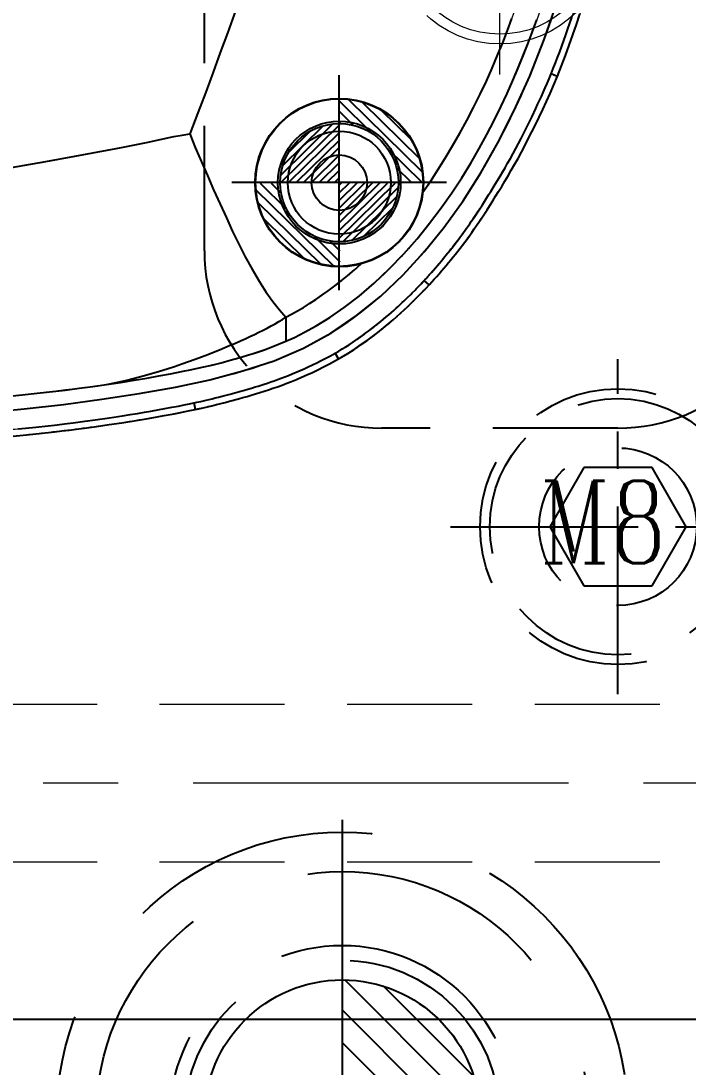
# Model space of a CAD drawing. Header units: inches. Extents: x 133169 to 134399, y -43543 to -42673.
# Drawn here: x 133841.5 to 133875.4, y -43062.7 to -43009.6 of the extents above; entities that cross this region are included whole.
import ezdxf

# ---------------------------------------------------------------- set-up
doc = ezdxf.new("R2010")
doc.units = ezdxf.units.IN
doc.header["$LTSCALE"] = 2
doc.header["$MEASUREMENT"] = 0
doc.header["$PDMODE"] = 3
doc.header["$PDSIZE"] = 0.3125
for name, pattern in [('ACAD_ISO02W100', [15, 12, -3]), ('CENTER', [50.8, 31.75, -6.35, 6.35, -6.35]), ('CENTER2', [1.125, 0.75, -0.125, 0.125, -0.125]), ('HIDDEN', [9.525, 6.35, -3.175])]:
    doc.linetypes.add(name, pattern=pattern)
doc.layers.get('0').update_dxf_attribs({"linetype": 'CONTINUOUS'})
doc.layers.get('Defpoints').update_dxf_attribs({"linetype": 'CONTINUOUS'})
for name, color, linetype in [('CAV-COR', 1, 'CONTINUOUS'), ('Layer3', 3, 'CONTINUOUS'), ('PIN', 4, 'CONTINUOUS'), ('SCREW', 52, 'HIDDEN'), ('SP', 3, 'CONTINUOUS'), ('SPRING', 160, 'CONTINUOUS'), ('壓塊', 137, 'CONTINUOUS')]:
    doc.layers.add(name, color=color, linetype=linetype)
for name, color, linetype, lineweight in [('dim', 3, 'CONTINUOUS', 15), ('PRODUCT', 1, 'CONTINUOUS', 15), ('WR', 122, 'HIDDEN', 18), ('螺絲', 42, 'ACAD_ISO02W100', 15)]:
    doc.layers.add(name, color=color, linetype=linetype, lineweight=lineweight)
doc.styles.add('ROMANC', font='romanc', dxfattribs={"width": 0.6, "height": 1})
doc.styles.get("Standard").update_dxf_attribs({"font": 'txt.shx', "width": 0.67})
doc.dimstyles.new('2.00', dxfattribs={"dimtxt": 4.5, "dimasz": 3.5, "dimexe": 0.666, "dimexo": 0.626, "dimgap": 1, "dimtad": 0, "dimzin": 0, "dimdsep": 46, "dimtxsty": 'Standard', "dimcen": 0.09, "dimclrd": 3, "dimclre": 3, "dimclrt": 7, "dimazin": 0, "dimtfac": 1, "dimtofl": 0, "dimtmove": 0, "dimatfit": 0, "dimfxl": 0, "dimtolj": 1, "dimtzin": 0, "dimarcsym": 0})

# ---------------------------------------------------------------- blocks, each defined once
blk = doc.blocks.new('*D33483')
at = {"layer": 'Defpoints', "color": 0}
for p in [(133896.864, -43042.306), (133746.864, -43046.306), (133896.864, -43126.979)]:
    blk.add_point(p, dxfattribs=at)
at = {"layer": 'dim', "color": 3, "linetype": 'ByBlock', "lineweight": -2}
for p, q in [((133896.864, -43042.932), (133896.864, -43127.645)), ((133746.864, -43046.932), (133746.864, -43127.645)), ((133750.364, -43126.979), (133814.583, -43126.979)), ((133893.364, -43126.979), (133829.145, -43126.979))]:
    blk.add_line(p, q, dxfattribs=at)
at = {"layer": 'dim', "color": 3, "linetype": 'ByBlock'}
for points in [[(133750.364, -43126.395), (133750.364, -43127.562), (133746.864, -43126.979)], [(133893.364, -43127.562), (133893.364, -43126.395), (133896.864, -43126.979)]]:
    blk.add_solid(points, dxfattribs=at)
at = {"layer": 'dim', "color": 7, "linetype": 'ByBlock', "insert": (133821.864, -43126.979), "char_height": 4.5, "attachment_point": 5}
blk.add_mtext('\\A1;150.00', dxfattribs=at)
blk = doc.blocks.new('20100612.093536')
at = {"layer": 'PIN', "linetype": 'Continuous'}
h = blk.add_hatch(dxfattribs=at)
h.set_pattern_fill('ANSI31', color=256, scale=9.333333, angle=90, style=0)
h.set_pattern_definition([(135, (239.4957, -16.613), (-0.824958, -0.824958), [])])
h.paths.add_polyline_path([(0, 0), (-7, 0, 0.414214), (0, -7)])
h.paths.add_polyline_path([(0, 7), (0, 0), (7, 0, 0.414214)])
at = {"layer": 'PIN', "linetype": 'CENTER2'}
for p, q in [((0, -9), (0, 9)), ((-9, 0), (9, 0))]:
    blk.add_line(p, q, dxfattribs=at)
at = {"layer": 'PIN', "linetype": 'Continuous'}
blk.add_circle((0, 0), 7, dxfattribs=at)
at = {"layer": 'SPRING', "linetype": 'CENTER'}
for p, q in [((0, -15.128), (0, 15.128)), ((-15.128, 0), (15.128, 0))]:
    blk.add_line(p, q, dxfattribs=at)
at = {"layer": 'SPRING', "linetype": 'HIDDEN'}
for radius in [14.5, 12.5, 8.75, 8.75, 8]:
    blk.add_circle((0, 0), radius, dxfattribs=at)
for centre, start, end in [((-10.625, 0), 0, 180), ((10.625, 0), 180, 0)]:
    blk.add_arc(centre, 1.875, start, end, dxfattribs=at)
blk = doc.blocks.new('20160723.115749')
at = {"layer": 'SCREW', "linetype": 'CENTER', "ltscale": 0.15}
for p, q in [((0, -8.5), (0, 8.5)), ((-8.5, 0), (8.5, 0))]:
    blk.add_line(p, q, dxfattribs=at)
at = {"layer": 'SCREW', "ltscale": 0.5}
blk.add_lwpolyline([(-1.732, 3), (-3.464, 0), (-1.732, -3), (1.732, -3), (3.464, 0), (1.732, 3)], close=True, dxfattribs=at)
for radius in [7, 6.5, 4]:
    blk.add_circle((0, 0), radius, dxfattribs=at)
at = {"layer": 'Layer3', "style": 'ROMANC', "width": 0.8}
blk.add_text('M8', height=4.1865, dxfattribs=at).set_placement((-3.976, -1.858))
blk = doc.blocks.new('20160812.091803')
at = {"layer": 'PRODUCT', "linetype": 'ByBlock'}
for p, q in [((22.148, 61.927), (22.019, 61.611)), ((32.73, 55.42), (32.499, 55.169)), ((36.487, 50.812), (36.191, 50.642)), ((39.059, 43.491), (39.044, 43.555)), ((39.06, 43.486), (39.059, 43.491))]:
    blk.add_line(p, q, dxfattribs=at)
for radius in [4.271, 3.115, 2.613, 1.407]:
    blk.add_circle((27.537, 50.853), radius, dxfattribs=at)
for points, start_tangent, end_tangent in [([(22.019, 61.611), (21.183, 61.939), (20.323, 62.256), (19.449, 62.563), (18.602, 62.845), (17.781, 63.1), (16.945, 63.343), (16.01, 63.596), (14.975, 63.857), (13.872, 64.114), (12.78, 64.351), (11.768, 64.555), (10.861, 64.724), (10.033, 64.862)], (-0.925882, 0.377814), (-0.987757, 0.156001)), ([(21.304, 62.258), (20.438, 62.578), (19.56, 62.886), (18.707, 63.17), (17.88, 63.428), (17.037, 63.671), (16.096, 63.926), (15.056, 64.189), (13.947, 64.447), (12.85, 64.685), (11.833, 64.891), (10.92, 65.06), (10.086, 65.2)], (-0.934994, 0.354663), (-0.987758, 0.155996)), ([(39.557, 18.412), (39.557, 27.25), (39.041, 34.548), (37.914, 42.506), (35.801, 49.328), (30.336, 55.753), (21.681, 60.715), (6, 64.386), (-2.43, 64.551), (-11.478, 63.569), (-18.131, 61.857), (-27.223, 57.635), (-32.887, 52.83), (-36.505, 45.958), (-38.357, 35.556), (-39.014, 26.504), (-39.068, 19.244), (-39.078, 18.412)], (-0.00885, 0.999961), (-0.014743, -0.999891)), ([(-38.375, 18.412), (-38.365, 19.237), (-38.31, 26.483), (-38.066, 30.964), (-37.658, 35.486), (-37.003, 40.756), (-35.836, 45.741), (-32.343, 52.384), (-29.836, 54.887), (-26.847, 57.04), (-17.91, 61.189), (-11.349, 62.878), (-2.402, 63.848), (5.94, 63.685), (21.415, 60.064), (29.894, 55.205), (32.913, 52.317), (35.174, 49.007), (36.4, 45.862), (37.223, 42.373), (38.342, 34.475), (38.853, 27.23), (38.871, 22.543), (38.854, 18.412)], (0.014728, 0.999892), (0.008555, -0.999963)), ([(22.027, 61.976), (21.304, 62.258)], (-0.927481, 0.373871), (-0.934994, 0.354663)), ([(28.028, 55.096), (26.444, 56.136), (24.466, 57.276), (22.426, 58.302), (20.326, 59.196), (18.182, 59.981), (17.097, 60.338), (16.005, 60.671), (14.906, 60.977), (13.797, 61.251), (12.681, 61.495), (11.582, 61.753)], (-0.819351, 0.573293), (-0.967453, 0.253052)), ([(22.735, 61.307), (22.019, 61.611)], (-0.915973, 0.401239), (-0.925861, 0.377865)), ([(22.148, 61.927), (22.027, 61.976)], (-0.925893, 0.377786), (-0.927481, 0.373871)), ([(22.872, 61.62), (22.148, 61.927)], (-0.915997, 0.401185), (-0.925883, 0.377811)), ([(31.709, 56.316), (31.308, 56.64), (30.926, 56.942), (30.583, 57.205), (30.262, 57.443), (29.935, 57.675), (29.572, 57.923), (29.154, 58.202), (28.684, 58.507), (28.169, 58.833), (27.599, 59.183), (26.956, 59.564), (26.225, 59.976), (25.456, 60.386), (24.747, 60.744), (24.122, 61.047), (23.523, 61.328), (22.872, 61.62)], (-0.770994, 0.636842), (-0.915997, 0.401185)), ([(31.866, 55.736), (31.491, 56.052), (31.095, 56.373), (30.716, 56.672), (30.377, 56.933), (30.062, 57.166), (29.739, 57.394), (29.381, 57.639), (28.966, 57.917), (28.5, 58.22), (27.989, 58.543), (27.422, 58.891), (26.785, 59.268), (26.061, 59.677), (25.299, 60.083), (24.595, 60.438), (23.975, 60.739), (23.38, 61.017), (22.735, 61.307)], (-0.756681, 0.653785), (-0.915973, 0.401239)), ([(32.089, 55.994), (31.709, 56.316)], (-0.756584, 0.653896), (-0.770994, 0.636842)), ([(32.43, 55.693), (32.089, 55.994)], (-0.743877, 0.668317), (-0.756584, 0.653896)), ([(32.499, 55.169), (32.202, 55.439), (31.866, 55.736)], (-0.735164, 0.677889), (-0.756681, 0.653785)), ([(32.73, 55.42), (32.43, 55.693)], (-0.735253, 0.677792), (-0.743877, 0.668317)), ([(33.119, 55.032), (33.089, 55.062), (32.72, 55.408)], (-0.716779, 0.697301), (-0.740249, 0.672333)), ([(32.908, 55.254), (32.73, 55.42)], (-0.726075, 0.687616), (-0.733812, 0.679353)), ([(33.303, 54.87), (33.097, 55.073), (32.908, 55.254)], (-0.708425, 0.705786), (-0.726075, 0.687616)), ([(33.062, 54.628), (32.859, 54.828), (32.673, 55.006), (32.499, 55.169)], (-0.708526, 0.705685), (-0.733732, 0.679439)), ([(36.163, 51.356), (35.819, 51.886), (35.459, 52.394), (35.093, 52.871), (34.731, 53.316), (34.385, 53.721), (34.068, 54.074), (33.784, 54.377), (33.53, 54.64), (33.303, 54.87)], (-0.528111, 0.849175), (-0.708425, 0.705786)), ([(33.537, 54.142), (33.286, 54.401), (33.062, 54.628)], (-0.689205, 0.724567), (-0.708526, 0.705685)), ([(35.873, 51.176), (35.536, 51.695), (35.184, 52.191), (34.825, 52.659), (34.469, 53.097), (34.128, 53.496), (33.816, 53.843), (33.537, 54.142)], (-0.528109, 0.849177), (-0.689205, 0.724567)), ([(32.276, 51.253), (31.759, 51.85), (31.664, 51.955)], (-0.638311, 0.769779), (-0.676341, 0.736589)), ([(34.363, 48.131), (33.818, 49.118), (33.185, 50.069), (32.498, 50.981), (32.276, 51.253)], (-0.437756, 0.899094), (-0.638311, 0.769779)), ([(36.191, 50.642), (35.873, 51.176)], (-0.495486, 0.868616), (-0.528109, 0.849177)), ([(36.487, 50.812), (36.163, 51.356)], (-0.495457, 0.868633), (-0.528111, 0.849175)), ([(36.572, 49.936), (36.191, 50.642)], (-0.454754, 0.890617), (-0.495355, 0.868691)), ([(36.876, 50.092), (36.487, 50.812)], (-0.454778, 0.890605), (-0.495419, 0.868654)), ([(38.034, 46.163), (37.909, 46.584), (37.764, 47.045), (37.594, 47.545), (37.396, 48.084), (37.164, 48.661), (36.893, 49.275), (36.572, 49.936)], (-0.276871, 0.960907), (-0.454754, 0.890617)), ([(38.59, 45.438), (38.568, 45.518), (38.471, 45.871), (38.362, 46.258), (38.236, 46.684), (38.089, 47.151), (37.916, 47.659), (37.714, 48.207), (37.479, 48.793), (37.203, 49.419), (36.876, 50.092)], (-0.259606, 0.965715), (-0.454778, 0.890605)), ([(11.507, 48.083), (12.093, 47.904), (12.676, 47.71), (13.837, 47.312), (14.997, 46.921), (16.152, 46.526), (17.297, 46.12), (18.436, 45.721), (19.567, 45.315), (20.687, 44.897), (21.799, 44.486), (22.902, 44.087), (23.99, 43.67), (25.062, 43.266)], (0.961505, -0.274786), (0.94083, -0.33888)), ([(25.062, 43.266), (25.637, 43.492), (26.196, 43.731), (26.748, 43.969), (27.291, 44.203), (28.331, 44.665), (29.295, 45.113), (30.175, 45.511), (30.968, 45.903), (31.697, 46.3), (32.376, 46.682), (32.984, 47.062), (33.515, 47.433), (33.752, 47.614), (33.969, 47.793), (34.171, 47.969), (34.363, 48.131)], (0.939881, 0.341501), (0.782106, 0.623145)), ([(34.363, 48.131), (34.751, 48.134), (35.072, 48.134), (35.326, 48.135), (35.35, 48.135)], (0.999922, 0.012474), (0.999996, 0.002906)), ([(37.698, 39.455), (37.465, 40.46), (37.083, 41.792), (36.651, 43.109), (36.162, 44.406), (35.634, 45.688), (35.347, 46.319), (35.045, 46.943), (34.724, 47.557), (34.363, 48.131)], (-0.205351, 0.978688), (-0.578538, 0.815655)), ([(38.466, 44.553), (38.4, 44.816), (38.324, 45.107), (38.238, 45.429), (38.142, 45.78), (38.034, 46.163)], (-0.239834, 0.970814), (-0.276871, 0.960907)), ([(38.59, 45.438), (38.695, 45.041), (38.865, 44.358)], (0.259621, -0.96571), (0.231899, -0.97274)), ([(38.908, 44.171), (38.856, 44.394), (38.797, 44.635), (38.731, 44.9), (38.655, 45.194), (38.59, 45.438)], (-0.224965, 0.974367), (-0.259606, 0.965715)), ([(38.524, 44.314), (38.466, 44.553)], (-0.232407, 0.972619), (-0.239834, 0.970814)), ([(38.71, 43.484), (38.667, 43.684), (38.623, 43.886), (38.575, 44.094), (38.524, 44.314)], (-0.205553, 0.978646), (-0.232407, 0.972619)), ([(38.865, 44.358), (39.024, 43.657), (39.046, 43.555)], (0.231899, -0.97274), (0.207852, -0.97816)), ([(39.001, 43.757), (38.956, 43.961), (38.908, 44.171)], (-0.211394, 0.977401), (-0.224965, 0.974367)), ([(39.044, 43.554), (38.997, 43.544), (38.875, 43.518)], (-0.96978, -0.243982), (-0.977703, -0.209995)), ([(39.044, 43.555), (39.001, 43.757)], (-0.205465, 0.978665), (-0.211394, 0.977401)), ([(39.059, 43.486), (39.044, 43.555)], (-0.208621, 0.977997), (-0.209961, 0.97771)), ([(39.046, 43.555), (39.059, 43.491)], (0.207852, -0.97816), (0.206109, -0.978529)), ([(27.09, 32.169), (27.04, 32.643), (26.965, 33.117), (26.795, 34.063), (26.627, 35.007), (26.459, 35.949), (26.292, 36.887), (26.122, 37.819), (25.948, 38.747), (25.775, 39.669), (25.594, 40.582), (25.407, 41.485), (25.219, 42.382), (25.13, 42.826), (25.062, 43.266)], (-0.065838, 0.99783), (-0.121903, 0.992542)), ([(38.875, 43.518), (38.71, 43.484)], (-0.977703, -0.209995), (-0.978495, -0.206269)), ([(38.724, 43.415), (38.71, 43.484)], (-0.208626, 0.977996), (-0.209994, 0.977703)), ([(38.875, 42.682), (38.816, 42.975), (38.761, 43.24), (38.724, 43.415)], (-0.194601, 0.980883), (-0.208626, 0.977996)), ([(39.08, 43.385), (39.059, 43.486)], (-0.206671, 0.978411), (-0.208621, 0.977997)), ([(39.06, 43.486), (39.436, 41.555), (39.875, 38.792), (40.257, 35.73), (40.588, 32.288), (40.851, 28.686), (40.906, 25.636)], (0.209089, -0.977897), (0.006211, -0.999981)), ([(39.21, 42.748), (39.151, 43.043), (39.096, 43.31), (39.08, 43.385)], (-0.194591, 0.980885), (-0.206671, 0.978411)), ([(40.555, 26.439), (40.551, 26.76), (40.546, 27.12), (40.539, 27.529), (40.528, 27.982), (40.512, 28.448), (40.491, 28.899), (40.466, 29.335), (40.438, 29.758), (40.409, 30.173), (40.379, 30.595), (40.345, 31.05), (40.304, 31.562), (40.254, 32.146), (40.195, 32.798), (40.129, 33.513), (40.055, 34.29), (39.972, 35.137), (39.874, 36.067), (39.763, 37.031), (39.647, 37.927), (39.538, 38.713), (39.436, 39.413), (39.34, 40.043), (39.249, 40.61), (39.163, 41.122), (39.082, 41.582), (39.008, 41.992), (38.939, 42.356), (38.875, 42.682)], (-0.009686, 0.999953), (-0.194601, 0.980883)), ([(39.408, 41.704), (39.344, 42.054), (39.274, 42.42), (39.21, 42.748)], (-0.177105, 0.984192), (-0.194591, 0.980885)), ([(39.461, 41.406), (39.419, 41.642), (39.408, 41.704)], (-0.172644, 0.984984), (-0.177105, 0.984192)), ([(39.832, 39.069), (39.774, 39.463), (39.677, 40.095), (39.586, 40.665), (39.5, 41.18), (39.461, 41.406)], (-0.143956, 0.989584), (-0.172644, 0.984984)), ([(39.905, 38.557), (39.876, 38.76), (39.832, 39.069)], (-0.139558, 0.990214), (-0.143956, 0.989584)), ([(40.236, 35.904), (40.214, 36.103), (40.102, 37.072), (39.986, 37.972), (39.905, 38.557)], (-0.106533, 0.994309), (-0.139558, 0.990214)), ([(40.299, 35.299), (40.236, 35.904)], (-0.100717, 0.994915), (-0.106533, 0.994309)), ([(40.513, 33.076), (40.469, 33.544), (40.395, 34.322), (40.312, 35.17), (40.299, 35.299)], (-0.092256, 0.995735), (-0.100717, 0.994915))]:
    blk.add_spline(points, degree=3, dxfattribs=dict(at, start_tangent=start_tangent, end_tangent=end_tangent))
blk = doc.blocks.new('20140813.092309')
at = {"layer": '螺絲', "color": 137, "linetype": 'CENTER', "ltscale": 0.25}
for p, q in [((0, -7.042), (0, 7.042)), ((-7, 0), (7, 0))]:
    blk.add_line(p, q, dxfattribs=at)
at = {"layer": '螺絲', "color": 137, "linetype": 'Continuous'}
blk.add_lwpolyline([(-1.443, 2.5), (-2.887, 0), (-1.443, -2.5), (1.443, -2.5), (2.887, 0), (1.443, 2.5)], close=True, dxfattribs=at)
at = {"layer": '螺絲', "color": 137, "linetype": 'HIDDEN'}
blk.add_circle((0, 0), 5.5, dxfattribs=at)
at = {"layer": '螺絲', "color": 137}
for radius in [5, 3]:
    blk.add_circle((0, 0), radius, dxfattribs=at)
at = {"layer": 'dim', "style": 'ROMANC', "width": 0.8}
blk.add_text('M6', height=3.1716, dxfattribs=at).set_placement((-2.976, -1.589))
blk = doc.blocks.new('20160825.135956')
at = {"color": 8, "linetype": 'HIDDEN'}
blk.add_circle((0, 0), 26.5, dxfattribs=at)
at = {"layer": 'SP', "linetype": 'HIDDEN'}
for radius in [25, 24]:
    blk.add_circle((0, 0), radius, dxfattribs=at)

msp = doc.modelspace()

# ---------------------------------------------------------------- hatches: boundary and pattern name
at = {"layer": 'PIN', "linetype": 'Continuous'}
h = msp.add_hatch(dxfattribs=at)
h.set_pattern_fill('ANSI31', color=135, scale=3.090909, angle=270.5, style=0)
h.set_pattern_definition([(315.5, (133540.28303, -42998.6053), (0.27080585, 0.27557404), [])])
h.paths.add_polyline_path([(133857.754, -43022.093, -0.414214), (133853.467, -43017.88), (133854.717, -43017.869, 0.414214), (133857.743, -43020.843)])
h.paths.add_polyline_path([(133860.717, -43017.817, 0.414214), (133857.691, -43014.843), (133857.68, -43013.593, -0.414214), (133861.967, -43017.806)])
h = msp.add_hatch(dxfattribs=at)
h.set_pattern_fill('ANSI31', color=135, scale=2.181818, angle=269.5, style=0)
h.set_pattern_definition([(224.5, (134081.7881, -43004.26336), (-0.19115707, 0.19452285), [])])
h.paths.add_polyline_path([(133857.717, -43017.843), (133854.717, -43017.817, -0.414214), (133857.743, -43014.843)])
h.paths.add_polyline_path([(133857.691, -43020.843), (133857.717, -43017.843), (133860.717, -43017.869, -0.414214)])

# ---------------------------------------------------------------- linework, layer by layer
at = {"layer": 'CAV-COR', "linetype": 'ByBlock'}
for p, q in [((133868.785, -43012.451), (133868.475, -43012.324)), ((133847.926, -43015.801), (133849.322, -43015.509)), ((133844.292, -43016.5), (133846.386, -43016.108)), ((133842.816, -43016.764), (133844.292, -43016.5)), ((133840.21, -43017.23), (133842.816, -43016.764)), ((133864.593, -43019.555), (133864.781, -43019.272)), ((133864.781, -43019.272), (133864.98, -43018.966)), ((133861.753, -43023.101), (133861.87, -43022.979)), ((133861.87, -43022.979), (133861.981, -43022.861)), ((133861.981, -43022.861), (133862.12, -43022.71)), ((133862.279, -43023.031), (133862.033, -43022.805)), ((133854.995, -43024.669), (133854.998, -43025.082)), ((133854.998, -43025.082), (133855, -43025.891)), ((133857.673, -43026.789), (133857.506, -43026.496)), ((133852.644, -43028.448), (133852.895, -43028.377)), ((133850.682, -43028.943), (133850.818, -43028.913)), ((133850.818, -43028.913), (133850.958, -43028.881)), ((133850.958, -43028.881), (133851.103, -43028.847)), ((133851.103, -43028.847), (133851.255, -43028.811)), ((133851.255, -43028.811), (133851.417, -43028.771)), ((133851.417, -43028.771), (133851.589, -43028.728)), ((133851.589, -43028.728), (133851.774, -43028.681)), ((133851.774, -43028.681), (133851.971, -43028.63)), ((133851.971, -43028.63), (133852.182, -43028.574)), ((133852.182, -43028.574), (133852.406, -43028.513)), ((133852.406, -43028.513), (133852.644, -43028.448)), ((133847.822, -43029.497), (133848.145, -43029.441)), ((133848.145, -43029.441), (133848.588, -43029.363)), ((133848.588, -43029.363), (133848.856, -43029.313)), ((133848.856, -43029.313), (133849.221, -43029.245)), ((133849.221, -43029.245), (133849.546, -43029.181)), ((133849.546, -43029.181), (133849.839, -43029.122)), ((133849.839, -43029.122), (133850.104, -43029.067)), ((133850.104, -43029.067), (133850.482, -43028.987)), ((133850.418, -43029.35), (133850.348, -43029.015)), ((133850.482, -43028.987), (133850.682, -43028.943)), ((133844.791, -43029.953), (133845.325, -43029.88)), ((133845.325, -43029.88), (133846.052, -43029.775)), ((133846.052, -43029.775), (133846.704, -43029.677)), ((133846.67, -43030.031), (133847.294, -43029.934)), ((133846.704, -43029.677), (133847.103, -43029.615)), ((133847.103, -43029.615), (133847.474, -43029.555)), ((133847.474, -43029.555), (133847.822, -43029.497)), ((133848.205, -43029.78), (133848.825, -43029.668)), ((133841.428, -43030.334), (133842.303, -43030.247)), ((133842.303, -43030.247), (133842.931, -43030.18)), ((133842.477, -43030.574), (133843.257, -43030.49)), ((133844.902, -43030.286), (133845.384, -43030.22)), ((133845.384, -43030.22), (133846.036, -43030.126)), ((133846.036, -43030.126), (133846.67, -43030.031)), ((133839.701, -43030.844), (133841.67, -43030.655)), ((133841.67, -43030.655), (133842.477, -43030.574)), ((133754.864, -43060.306), (133888.864, -43060.306))]:
    msp.add_line(p, q, dxfattribs=at)
for points in [[(133853.026, -43007.482), (133852.382, -43009.314), (133852.034, -43010.263), (133851.671, -43011.234), (133851.305, -43012.232), (133850.932, -43013.258), (133850.531, -43014.304), (133850.13, -43015.367)], [(133839.636, -43029.521), (133841.708, -43029.327), (133843.708, -43029.097), (133845.651, -43028.833), (133847.55, -43028.549), (133849.392, -43028.231), (133851.15, -43027.846), (133852.819, -43027.399), (133854.404, -43026.884), (133855.898, -43026.252), (133857.292, -43025.479), (133858.594, -43024.589), (133859.818, -43023.604), (133860.96, -43022.53), (133862.024, -43021.362), (133863.035, -43020.106), (133863.998, -43018.773), (133864.907, -43017.353), (133865.774, -43015.826), (133866.604, -43014.189), (133867.393, -43012.446), (133868.128, -43010.584), (133868.819, -43008.592)], [(133855, -43025.891), (133855.434, -43025.696), (133855.952, -43025.439), (133856.549, -43025.111), (133857.228, -43024.694), (133857.966, -43024.186), (133858.719, -43023.606), (133859.485, -43022.947), (133860.257, -43022.216), (133860.986, -43021.459), (133861.665, -43020.692), (133862.303, -43019.906), (133862.893, -43019.123), (133863.433, -43018.355), (133863.931, -43017.597), (133864.392, -43016.85), (133864.819, -43016.115), (133865.214, -43015.394), (133865.579, -43014.688), (133865.917, -43013.998), (133866.233, -43013.326), (133866.528, -43012.667), (133866.803, -43012.022), (133867.061, -43011.392), (133867.303, -43010.774), (133867.53, -43010.17), (133867.743, -43009.579)], [(133861.96, -43018.334), (133862.34, -43017.779), (133862.717, -43017.201), (133863.09, -43016.603), (133863.462, -43015.98), (133863.83, -43015.336), (133864.187, -43014.683), (133864.534, -43014.023), (133864.869, -43013.355), (133865.185, -43012.691), (133865.48, -43012.034), (133865.757, -43011.383), (133866.016, -43010.744), (133866.258, -43010.119), (133866.486, -43009.507)], [(133868.475, -43012.324), (133868.585, -43012.048), (133868.695, -43011.77), (133868.803, -43011.488), (133868.91, -43011.204), (133869.016, -43010.917), (133869.12, -43010.629), (133869.224, -43010.337), (133869.327, -43010.045), (133869.427, -43009.755), (133869.524, -43009.469)], [(133868.791, -43012.437), (133868.996, -43011.918), (133869.195, -43011.396), (133869.389, -43010.872), (133869.578, -43010.347), (133869.761, -43009.819), (133869.938, -43009.29)], [(133864.948, -43019.631), (133865.082, -43019.429), (133865.221, -43019.218), (133865.362, -43018.998), (133865.508, -43018.771), (133865.656, -43018.535), (133865.809, -43018.289), (133865.964, -43018.035), (133866.124, -43017.771), (133866.286, -43017.497), (133866.452, -43017.214), (133866.62, -43016.919), (133866.791, -43016.613), (133866.963, -43016.297), (133867.138, -43015.968), (133867.315, -43015.626), (133867.494, -43015.273), (133867.675, -43014.907), (133867.858, -43014.528), (133868.044, -43014.137), (133868.23, -43013.732), (133868.417, -43013.314), (133868.603, -43012.882), (133868.791, -43012.437)], [(133867.977, -43013.477), (133868.073, -43013.263), (133868.171, -43013.04), (133868.271, -43012.81), (133868.372, -43012.571), (133868.475, -43012.324)], [(133867.697, -43014.082), (133867.789, -43013.887), (133867.977, -43013.477)], [(133865.636, -43017.924), (133865.755, -43017.728), (133865.877, -43017.524), (133866.003, -43017.312), (133866.132, -43017.09), (133866.266, -43016.857), (133866.404, -43016.614), (133866.541, -43016.366), (133866.678, -43016.113), (133866.815, -43015.856), (133866.947, -43015.605), (133867.071, -43015.363), (133867.19, -43015.127), (133867.302, -43014.901), (133867.407, -43014.687), (133867.506, -43014.482), (133867.697, -43014.082)], [(133849.322, -43015.509), (133849.738, -43015.428), (133850.13, -43015.367)], [(133850.13, -43015.367), (133850.405, -43016.061), (133851.018, -43017.485)], [(133846.386, -43016.108), (133846.912, -43016.006), (133847.926, -43015.801)], [(133851.018, -43017.485), (133851.336, -43018.21), (133851.664, -43018.929), (133851.992, -43019.635), (133852.3, -43020.318), (133852.612, -43020.972), (133852.944, -43021.604), (133853.29, -43022.231), (133853.639, -43022.839), (133853.991, -43023.389), (133854.336, -43023.873), (133854.674, -43024.295), (133854.995, -43024.669)], [(133865.297, -43018.471), (133865.407, -43018.294), (133865.636, -43017.924)], [(133864.98, -43018.966), (133865.084, -43018.806), (133865.297, -43018.471)], [(133863.627, -43020.905), (133863.713, -43020.793), (133863.797, -43020.683), (133863.877, -43020.576), (133863.954, -43020.472), (133864.03, -43020.367), (133864.106, -43020.262), (133864.181, -43020.156), (133864.258, -43020.045), (133864.338, -43019.931), (133864.419, -43019.812), (133864.593, -43019.555)], [(133863.849, -43021.17), (133863.966, -43021.019), (133864.084, -43020.864), (133864.202, -43020.705), (133864.321, -43020.541), (133864.442, -43020.372), (133864.565, -43020.197), (133864.689, -43020.015), (133864.948, -43019.631)], [(133863.34, -43021.272), (133863.44, -43021.145), (133863.627, -43020.905)], [(133862.29, -43023.019), (133862.416, -43022.882), (133862.541, -43022.744), (133862.664, -43022.606), (133862.787, -43022.467), (133862.908, -43022.328), (133863.029, -43022.187), (133863.148, -43022.045), (133863.266, -43021.902), (133863.383, -43021.758), (133863.5, -43021.613), (133863.616, -43021.467), (133863.849, -43021.17)], [(133862.399, -43022.4), (133862.498, -43022.288), (133862.6, -43022.172), (133862.704, -43022.05), (133862.81, -43021.925), (133862.916, -43021.797), (133863.024, -43021.666), (133863.132, -43021.532), (133863.34, -43021.272)], [(133854.995, -43024.669), (133855.291, -43024.519), (133855.592, -43024.355), (133855.897, -43024.176), (133856.206, -43023.983), (133856.519, -43023.778), (133856.837, -43023.559), (133857.159, -43023.328), (133857.484, -43023.085), (133857.813, -43022.829), (133858.146, -43022.558), (133858.482, -43022.271), (133858.819, -43021.969)], [(133862.12, -43022.71), (133862.21, -43022.611), (133862.399, -43022.4)], [(133859.468, -43025.601), (133859.668, -43025.446), (133859.866, -43025.289), (133860.061, -43025.13), (133860.254, -43024.968), (133860.445, -43024.804), (133860.634, -43024.638), (133860.821, -43024.47), (133861.007, -43024.3), (133861.192, -43024.126), (133861.376, -43023.95), (133861.56, -43023.772), (133861.743, -43023.589), (133861.926, -43023.403), (133862.108, -43023.213), (133862.29, -43023.019)], [(133857.506, -43026.496), (133857.686, -43026.393), (133857.864, -43026.287), (133858.04, -43026.178), (133858.215, -43026.068), (133858.388, -43025.956), (133858.559, -43025.842), (133858.727, -43025.726), (133858.892, -43025.608), (133859.055, -43025.49), (133859.214, -43025.371), (133859.37, -43025.251), (133859.523, -43025.131), (133859.673, -43025.012), (133859.819, -43024.892), (133859.961, -43024.775), (133860.099, -43024.659), (133860.232, -43024.545), (133860.36, -43024.434), (133860.481, -43024.327), (133860.597, -43024.223), (133860.707, -43024.122), (133860.812, -43024.026), (133860.911, -43023.932), (133861.006, -43023.843), (133861.097, -43023.756), (133861.183, -43023.673), (133861.344, -43023.515)], [(133861.344, -43023.515), (133861.42, -43023.44), (133861.561, -43023.298)], [(133861.561, -43023.298), (133861.628, -43023.23), (133861.753, -43023.101)], [(133845.894, -43028.09), (133846.387, -43027.989), (133846.863, -43027.883), (133847.32, -43027.771), (133847.759, -43027.654), (133848.179, -43027.533), (133848.585, -43027.411), (133848.976, -43027.289), (133849.352, -43027.168), (133849.715, -43027.047), (133850.064, -43026.925), (133850.399, -43026.802), (133850.723, -43026.68), (133851.035, -43026.56), (133851.336, -43026.441), (133851.627, -43026.325), (133851.909, -43026.211), (133852.18, -43026.098), (133852.443, -43025.987), (133852.697, -43025.875), (133852.942, -43025.765), (133853.18, -43025.655), (133853.41, -43025.545), (133853.632, -43025.437), (133853.849, -43025.33), (133854.059, -43025.223), (133854.262, -43025.116), (133854.458, -43025.008), (133854.646, -43024.898), (133854.826, -43024.785), (133854.995, -43024.669)], [(133852.59, -43028.816), (133852.81, -43028.755), (133853.03, -43028.692), (133853.248, -43028.629), (133853.465, -43028.565), (133853.684, -43028.499), (133853.903, -43028.429), (133854.125, -43028.357), (133854.349, -43028.281), (133854.578, -43028.201), (133854.811, -43028.117), (133855.049, -43028.027), (133855.295, -43027.931), (133855.546, -43027.829), (133855.805, -43027.719), (133856.073, -43027.601), (133856.348, -43027.476), (133856.63, -43027.341), (133856.921, -43027.196), (133857.219, -43027.041), (133857.523, -43026.875), (133857.833, -43026.698), (133858.15, -43026.508), (133858.472, -43026.304), (133858.799, -43026.084), (133859.131, -43025.85), (133859.468, -43025.601)], [(133845.894, -43028.09), (133846.61, -43027.983), (133847.294, -43027.875), (133847.944, -43027.765), (133848.56, -43027.657), (133849.143, -43027.549), (133849.701, -43027.437), (133850.236, -43027.325), (133850.747, -43027.214), (133851.241, -43027.1), (133851.718, -43026.981), (133852.178, -43026.861), (133852.622, -43026.736), (133853.048, -43026.607), (133853.459, -43026.475), (133853.859, -43026.339), (133854.25, -43026.195), (133854.63, -43026.046), (133855, -43025.891)], [(133853.303, -43028.259), (133853.448, -43028.215), (133853.597, -43028.169), (133853.751, -43028.121), (133853.909, -43028.07), (133854.071, -43028.016), (133854.238, -43027.959), (133854.409, -43027.9), (133854.585, -43027.837), (133854.764, -43027.771), (133854.948, -43027.701), (133855.136, -43027.628), (133855.328, -43027.551), (133855.525, -43027.47), (133855.725, -43027.384), (133855.93, -43027.294), (133856.139, -43027.198), (133856.355, -43027.097), (133856.575, -43026.991), (133856.8, -43026.877), (133857.031, -43026.757), (133857.266, -43026.63), (133857.506, -43026.496)], [(133841.616, -43028.618), (133842.374, -43028.536), (133843.803, -43028.369)], [(133843.803, -43028.369), (133844.511, -43028.282), (133845.207, -43028.188), (133845.894, -43028.09)], [(133852.895, -43028.377), (133853.027, -43028.339), (133853.303, -43028.259)], [(133839.095, -43028.862), (133839.973, -43028.779), (133841.616, -43028.618)], [(133851.025, -43029.216), (133851.25, -43029.163), (133851.475, -43029.109), (133851.699, -43029.052), (133851.923, -43028.995), (133852.146, -43028.936), (133852.59, -43028.816)], [(133848.825, -43029.668), (133849.129, -43029.612), (133849.434, -43029.553), (133849.74, -43029.492), (133850.046, -43029.43), (133850.577, -43029.317)], [(133850.577, -43029.317), (133850.801, -43029.268), (133851.025, -43029.216)], [(133843.895, -43030.068), (133844.203, -43030.03), (133844.791, -43029.953)], [(133847.294, -43029.934), (133847.602, -43029.883), (133847.91, -43029.831), (133848.205, -43029.78)], [(133842.931, -43030.18), (133843.252, -43030.144), (133843.895, -43030.068)], [(133843.257, -43030.49), (133843.635, -43030.446), (133844.002, -43030.402), (133844.359, -43030.357), (133844.902, -43030.286)]]:
    msp.add_lwpolyline(points, dxfattribs=at)
for radius in [4.271, 3.115, 2.613, 1.407]:
    msp.add_circle((133857.717, -43017.843), radius, dxfattribs=at)
at = {"layer": 'PIN', "color": 135, "linetype": 'Continuous'}
for p, q in [((133857.717, -43023.293), (133857.717, -43012.393)), ((133863.167, -43017.843), (133852.267, -43017.843))]:
    msp.add_line(p, q, dxfattribs=at)
for radius in [4.25, 3]:
    msp.add_circle((133857.717, -43017.843), radius, dxfattribs=at)
at = {"layer": 'WR', "linetype": 'HIDDEN', "ltscale": 0.5}
for p, q in [((133762.864, -43044.306), (133880.864, -43044.306)), ((133762.864, -43052.306), (133880.864, -43052.306))]:
    msp.add_line(p, q, dxfattribs=at)
at = {"layer": 'WR', "linetype": 'CENTER', "ltscale": 0.3}
msp.add_line((133758.864, -43048.306), (133896.864, -43048.306), dxfattribs=at)
at = {"layer": '壓塊', "color": 67, "linetype": 'HIDDEN', "ltscale": 0.5}
msp.add_lwpolyline([(133859.864, -43030.306, -0.414214), (133850.864, -43021.306), (133850.864, -42959.306, -0.414214), (133859.864, -42950.306), (133871.864, -42950.306, -0.414214), (133880.864, -42959.306), (133880.864, -43021.306, -0.414214), (133871.864, -43030.306)], format="xyb", close=True, dxfattribs=at)

# ---------------------------------------------------------------- block references
at = {"layer": 'PRODUCT', "linetype": 'ByBlock', "rotation": -90.00000000000001}
msp.add_blockref('20160812.091803', (133806.864, -42990.306), dxfattribs=at)
at = {"layer": 'SCREW', "linetype": 'ByBlock', "ltscale": 0.3}
msp.add_blockref('20140813.092309', (133865.864, -43005.306), dxfattribs=at)
at = {"layer": 'SCREW', "linetype": 'ByBlock'}
msp.add_blockref('20160723.115749', (133871.864, -43035.306), dxfattribs=at)
at = {"layer": 'SP', "linetype": 'ByBlock'}
msp.add_blockref('20160825.135956', (133821.864, -42990.306), dxfattribs=at)
at = {"layer": 'SPRING', "rotation": 180}
msp.add_blockref('20100612.093536', (133857.864, -43065.306), dxfattribs=at)

# ---------------------------------------------------------------- dimensions: what is measured, and where the dimension line sits
at = {"layer": 'dim', "linetype": 'ByBlock'}
dim = msp.add_linear_dim(base=(133896.864, -43126.979), p1=(133746.864, -43046.306), p2=(133896.864, -43042.306), dimstyle='2.00', dxfattribs=at)
dim.commit()
dim.dimension.update_dxf_attribs({"geometry": '*D33483', "text_midpoint": (133821.864, -43126.979)})

doc.saveas('drawing.dxf')
